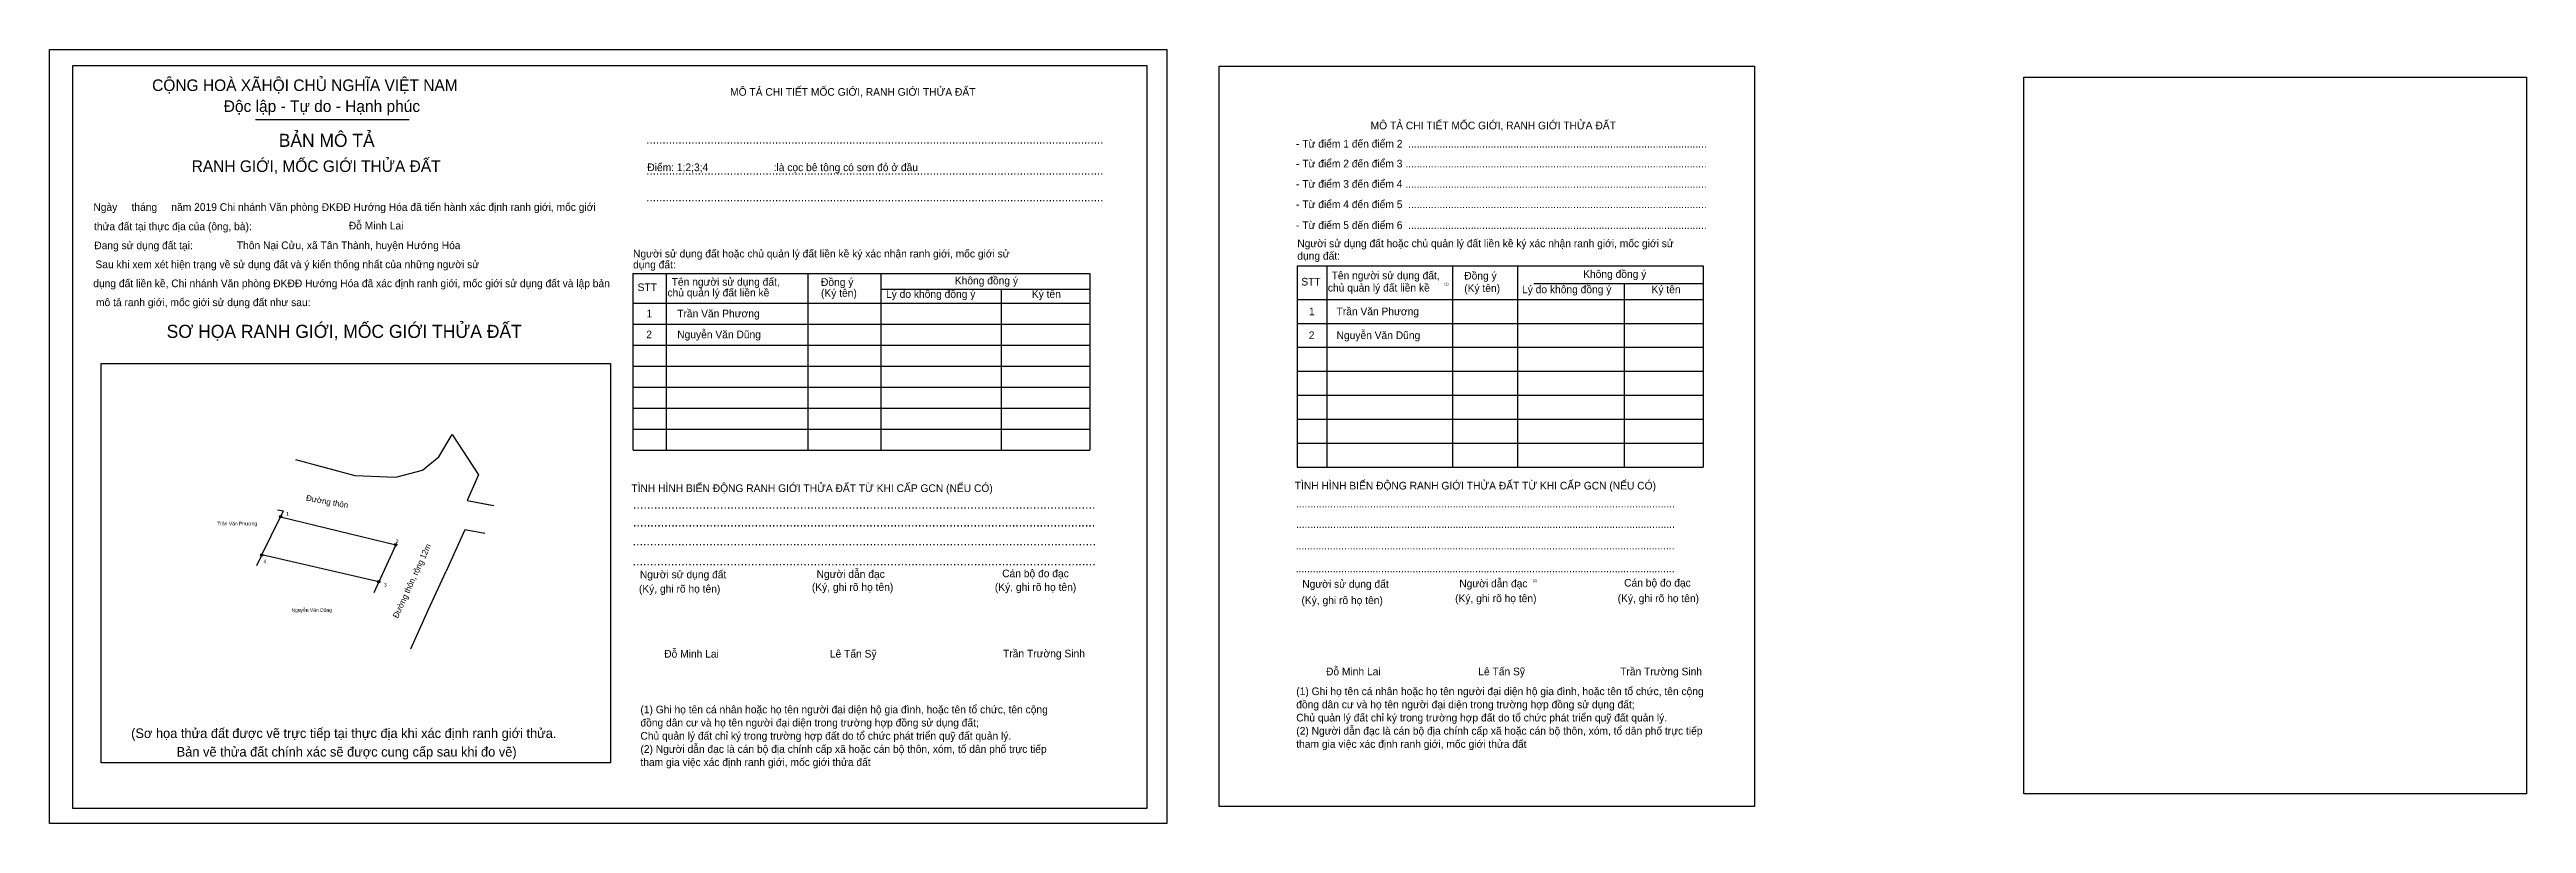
# Model space of a CAD drawing. Extents: x 129 to 541135, y 21 to 1835438.
# Drawn here: x 540613 to 541135, y 1835274 to 1835438 of the extents above.
import ezdxf

# ---------------------------------------------------------------- set-up
doc = ezdxf.new("R2010")
doc.units = 0
for name, color, linetype in [('bmtKhungInTrang1', 7, 'Continuous'), ('bmtKhungInTrang2', 7, 'Continuous'), ('bmtNoiDung', 7, 'Continuous'), ('bmtTemplate', 7, 'Continuous'), ('CanhThua', 7, 'Continuous'), ('Level 1', 7, 'Continuous'), ('Level 10', 7, 'Continuous'), ('Level 23', 7, 'Continuous'), ('MocDinhThua', 7, 'Continuous'), ('RauThua', 7, 'Continuous'), ('SoHieuDinhThua', 7, 'Continuous'), ('TenChuLanCan', 7, 'Continuous')]:
    doc.layers.add(name, color=color, linetype=linetype)

msp = doc.modelspace()

# ---------------------------------------------------------------- linework, layer by layer
at = {"layer": 'bmtKhungInTrang1'}
for points in [[(540612.74, 1835437.62), (540848.48, 1835437.62), (540848.48, 1835274.33), (540612.74, 1835274.33)], [(540617.62, 1835434.27), (540844.29, 1835434.27), (540844.29, 1835277.51), (540617.62, 1835277.51)]]:
    msp.add_lwpolyline(points, close=True, dxfattribs=at)
at = {"layer": 'bmtKhungInTrang2'}
msp.add_lwpolyline([(540859.57, 1835434.11), (540972.5, 1835434.11), (540972.5, 1835277.91), (540859.57, 1835277.91)], close=True, dxfattribs=at)
at = {"layer": 'bmtTemplate'}
for p, q in [((540656.23, 1835422.84), (540688.61, 1835422.84)), ((540742.84, 1835390.35), (540742.84, 1835353.07)), ((540772.74, 1835390.35), (540772.74, 1835353.07)), ((540788.13, 1835390.4), (540788.13, 1835353.07)), ((540832.28, 1835390.35), (540832.28, 1835353.07)), ((540882.23, 1835391.98), (540882.23, 1835349.51)), ((540908.79, 1835391.98), (540908.79, 1835349.51)), ((540922.46, 1835392.03), (540922.46, 1835349.51)), ((540961.69, 1835391.98), (540961.69, 1835349.51)), ((540788.13, 1835387.07), (540832.28, 1835387.07)), ((540876.03, 1835384.9), (540961.69, 1835384.9)), ((540925.93, 1835388.24), (540961.69, 1835388.24)), ((540735.87, 1835384.14), (540832.28, 1835384.14)), ((540735.87, 1835379.7), (540832.28, 1835379.7)), ((540876.03, 1835379.84), (540961.69, 1835379.84)), ((540735.87, 1835375.26), (540832.28, 1835375.26)), ((540876.03, 1835374.79), (540961.69, 1835374.79)), ((540735.87, 1835370.83), (540832.28, 1835370.83)), ((540876.03, 1835369.73), (540961.69, 1835369.73)), ((540735.87, 1835366.39), (540832.28, 1835366.39)), ((540876.03, 1835364.68), (540961.69, 1835364.68)), ((540735.87, 1835361.95), (540832.28, 1835361.95)), ((540876.03, 1835359.62), (540961.69, 1835359.62)), ((540735.87, 1835357.51), (540832.28, 1835357.51)), ((540876.03, 1835354.57), (540961.69, 1835354.57)), ((540735.87, 1835353.07), (540832.28, 1835353.07)), ((540876.03, 1835349.51), (540961.69, 1835349.51))]:
    msp.add_line(p, q, dxfattribs=at)
for points in [[(540617.62, 1835434.27), (540844.29, 1835434.27), (540844.29, 1835277.51), (540617.62, 1835277.51)], [(541029.35, 1835431.77), (541135.39, 1835431.77), (541135.39, 1835280.55), (541029.35, 1835280.55)], [(540623.62, 1835287.09), (540623.62, 1835371.39), (540731.08, 1835371.39), (540731.08, 1835287.09)]]:
    msp.add_lwpolyline(points, close=True, dxfattribs=at)
for points in [[(540735.81, 1835390.35), (540832.28, 1835390.35)], [(540735.81, 1835390.35), (540735.81, 1835353.07)], [(540875.98, 1835391.98), (540961.69, 1835391.98)], [(540875.98, 1835391.98), (540875.98, 1835349.51)], [(540813.52, 1835387.02), (540813.52, 1835353.07)], [(540945.02, 1835388.18), (540945.02, 1835349.51)]]:
    msp.add_lwpolyline(points, dxfattribs=at)
at = {"layer": 'CanhThua'}
for p, q in [((540657.51, 1835330.98), (540661.5, 1835339.04)), ((540661.5, 1835339.04), (540685.78, 1835333.12)), ((540685.78, 1835333.12), (540682.22, 1835325.32)), ((540682.22, 1835325.32), (540657.51, 1835330.98))]:
    msp.add_line(p, q, dxfattribs=at)
at = {"layer": 'Level 10'}
for p, q in [((540692.65, 1835319.33), (540696.4, 1835327.55)), ((540688.95, 1835311.2), (540692.65, 1835319.33))]:
    msp.add_line(p, q, dxfattribs=at)
at = {"layer": 'Level 23'}
for points in [[(540664.67, 1835351.11), (540677.15, 1835347.77), (540685.79, 1835347.41), (540691.46, 1835348.85), (540694.85, 1835351.67), (540697.67, 1835356.41), (540703.26, 1835347.87), (540700.88, 1835342.47), (540706.01, 1835341.52)], [(540664.67, 1835351.11), (540677.15, 1835347.77), (540685.79, 1835347.41), (540691.46, 1835348.85), (540694.85, 1835351.67), (540697.67, 1835356.41), (540703.26, 1835347.87), (540700.88, 1835342.47), (540706.48, 1835341.43)], [(540704.61, 1835335.49), (540700.37, 1835336.27), (540696.4, 1835327.55)]]:
    msp.add_lwpolyline(points, dxfattribs=at)
at = {"layer": 'MocDinhThua'}
for centre in [(540661.5, 1835339.04), (540685.78, 1835333.12), (540657.51, 1835330.98), (540682.22, 1835325.32)]:
    msp.add_circle(centre, 0.25, dxfattribs=at)
at = {"layer": 'RauThua'}
for p, q in [((540662.08, 1835340.2), (540660.87, 1835340.42)), ((540661.5, 1835339.04), (540662.08, 1835340.2)), ((540657.51, 1835330.98), (540656.39, 1835328.71)), ((540682.22, 1835325.32), (540681.18, 1835323.02))]:
    msp.add_line(p, q, dxfattribs=at)

# ---------------------------------------------------------------- texts
at = {"layer": 'bmtNoiDung'}
for s, height, p in [('Đỗ Minh Lai', 1.6159, (540675.89, 1835399.66)), ('Thôn Nại Cửu, xã Tân Thành, huyện Hướng Hóa', 1.6159, (540652.26, 1835395.51)), ('1', 1.62, (540738.71, 1835381.11)), ('Trần Văn Phương ', 1.6159, (540745.19, 1835381.11)), ('1', 1.62, (540878.49, 1835381.56)), ('Trần Văn Phương ', 1.6159, (540884.31, 1835381.56)), ('2', 1.62, (540738.66, 1835376.7)), ('Nguyễn Văn Dũng ', 1.6159, (540745.19, 1835376.7)), ('2', 1.62, (540878.44, 1835376.53)), ('Nguyễn Văn Dũng ', 1.6159, (540884.31, 1835376.53)), ('Đỗ Minh Lai', 1.6159, (540742.44, 1835309.32)), ('Lê Tấn Sỹ', 1.616, (540777.4, 1835309.33)), ('Trần Trường Sinh', 1.6159, (540813.94, 1835309.38)), ('Đỗ Minh Lai', 1.6159, (540882.09, 1835305.59)), ('Lê Tấn Sỹ', 1.616, (540914.22, 1835305.59)), ('Trần Trường Sinh', 1.6159, (540944.16, 1835305.59))]:
    msp.add_text(s, height=height, dxfattribs=at).set_placement(p)
at = {"layer": 'bmtTemplate'}
for s, height, p in [('CỘNG HOÀ XÃHỘI CHỦ NGHĨA VIỆT NAM', 2.4443, (540634.39, 1835428.87)), ('Độc lập - Tự do - Hạnh phúc', 2.4443, (540649.5, 1835424.45)), ('MÔ TẢ CHI TIẾT MỐC GIỚI, RANH GIỚI THỬA ĐẤT', 1.6159, (540756.35, 1835427.87)), ('MÔ TẢ CHI TIẾT MỐC GIỚI, RANH GIỚI THỬA ĐẤT', 1.6153, (540891.5, 1835420.79)), ('BẢN MÔ TẢ', 2.75, (540661.11, 1835417.09)), ('..............................................................................................................................................', 1.82853, (540738.65, 1835417.73)), ('- Từ điểm 1 đến điểm 2  .........................................................................................................', 1.61527, (540875.76, 1835416.94)), ('RANH GIỚI, MỐC GIỚI THỬA ĐẤT', 2.4443, (540642.73, 1835411.79)), ('..............................................................................................................................................', 1.82853, (540738.65, 1835411.21)), ('Điểm: 1;2;3;4                       :là cọc bê tông có sơn đỏ ở đầu', 1.6159, (540738.87, 1835411.96)), ('- Từ điểm 2 đến điểm 3 ..........................................................................................................', 1.61527, (540875.76, 1835412.75)), ('..............................................................................................................................................', 1.82853, (540738.65, 1835405.57)), ('- Từ điểm 3 đến điểm 4 ..........................................................................................................', 1.61527, (540875.76, 1835408.46)), ('- Từ điểm 4 đến điểm 5  .........................................................................................................', 1.61527, (540875.76, 1835404.16)), ('thửa đất tại thực địa của (ông, bà):', 1.6159, (540622.13, 1835399.5)), ('Ngày     tháng     năm 2019 Chi nhánh Văn phòng ĐKĐĐ Hướng Hóa đã tiến hành xác định ranh giới, mốc giới ', 1.61588, (540621.99, 1835403.58)), ('- Từ điểm 5 đến điểm 6  .........................................................................................................', 1.61527, (540875.76, 1835399.76)), ('Đang sử dụng đất tại:', 1.6159, (540622.18, 1835395.49)), ('Người sử dụng đất hoặc chủ quản lý đất liền kề ký xác nhận ranh giới, mốc giới sử', 1.6159, (540735.87, 1835393.75)), ('dụng đất:', 1.615, (540876.03, 1835393.29)), ('Người sử dụng đất hoặc chủ quản lý đất liền kề ký xác nhận ranh giới, mốc giới sử', 1.6153, (540876.03, 1835395.92)), ('Sau khi xem xét hiện trạng về sử dụng đất và ý kiến thống nhất của những người sử ', 1.6159, (540622.42, 1835391.49)), ('dụng đất:', 1.616, (540735.87, 1835391.44)), ('Không đồng ý', 1.6159, (540803.76, 1835388.07)), ('Tên người sử dụng đất,', 1.6153, (540883.27, 1835389.15)), ('Đồng ý', 1.615, (540911.26, 1835389.1)), ('Không đồng ý', 1.6153, (540936.35, 1835389.45)), ('dụng đất liền kề, Chi nhánh Văn phòng ĐKĐĐ Hướng Hóa đã xác định ranh giới, mốc giới sử dụng đất và lập bản', 1.61588, (540621.97, 1835387.48)), ('mô tả ranh giới, mốc giới sử dụng đất như sau:', 1.6159, (540622.55, 1835383.48)), ('STT', 1.616, (540736.82, 1835386.65)), ('chủ quản lý đất liền kề', 1.6159, (540743.12, 1835385.53)), ('Tên người sử dụng đất,', 1.6159, (540744.01, 1835387.8)), ('Đồng ý', 1.616, (540775.52, 1835387.76)), ('(Ký tên)', 1.616, (540775.52, 1835385.45)), ('Lý do không đồng ý', 1.6159, (540789.24, 1835385.23)), ('Ký tên', 1.616, (540820.01, 1835385.23)), ('STT', 1.615, (540876.88, 1835387.83)), ('chủ quản lý đất liền kề', 1.6153, (540882.48, 1835386.56)), ('(1)', 0.539, (540907.04, 1835387.89)), ('(Ký tên)', 1.615, (540911.26, 1835386.47)), ('Lý do không đồng ý', 1.6153, (540923.45, 1835386.21)), ('Ký tên', 1.615, (540950.78, 1835386.21)), ('SƠ HỌA RANH GIỚI, MỐC GIỚI THỬA ĐẤT', 2.7583, (540637.45, 1835376.78)), ('TÌNH HÌNH BIẾN ĐỘNG RANH GIỚI THỬA ĐẤT TỪ KHI CẤP GCN (NẾU CÓ)', 1.6159, (540735.51, 1835344.26)), ('TÌNH HÌNH BIẾN ĐỘNG RANH GIỚI THỬA ĐẤT TỪ KHI CẤP GCN (NẾU CÓ)', 1.6153, (540875.49, 1835344.8)), ('.....................................................................................................................................', 1.97513, (540735.85, 1835340.75)), ('.....................................................................................................................................', 1.61769, (540875.76, 1835341)), ('.....................................................................................................................................', 1.97909, (540735.76, 1835332.98)), ('.....................................................................................................................................', 1.9741, (540735.85, 1835336.98)), ('.....................................................................................................................................', 1.61769, (540875.68, 1835332.15)), ('.....................................................................................................................................', 1.61769, (540875.76, 1835336.7)), ('.....................................................................................................................................', 1.97806, (540735.76, 1835328.76)), ('Người sử dụng đất', 1.6159, (540737.3, 1835326.06)), ('Người dẫn đạc', 1.6159, (540774.59, 1835326.15)), ('Cán bộ đo đạc', 1.6159, (540813.76, 1835326.28)), ('.....................................................................................................................................', 1.61769, (540875.68, 1835327.35)), ('(Ký, ghi rõ họ tên)', 1.6159, (540737.11, 1835323.04)), ('(Ký, ghi rõ họ tên)', 1.6159, (540773.6, 1835323.4)), ('(Ký, ghi rõ họ tên)', 1.6159, (540812.21, 1835323.4)), ('(Ký, ghi rõ họ tên)', 1.6153, (540876.91, 1835320.62)), ('Người sử dụng đất', 1.6153, (540877.08, 1835324.06)), ('(Ký, ghi rõ họ tên)', 1.6153, (540909.33, 1835321.03)), ('Người dẫn đạc', 1.6153, (540910.21, 1835324.16)), ('(2)', 0.539, (540925.72, 1835325.28)), ('(Ký, ghi rõ họ tên)', 1.6153, (540943.63, 1835321.03)), ('Cán bộ đo đạc', 1.6153, (540945, 1835324.31)), ('(1) Ghi họ tên cá nhân hoặc họ tên người đại diện hộ gia đình, hoặc tên tổ chức, tên cộng', 1.6153, (540875.81, 1835301.41)), ('đồng dân cư và họ tên người đại diện trong trường hợp đồng sử dụng đất;', 1.6153, (540737.42, 1835294.79)), ('(1) Ghi họ tên cá nhân hoặc họ tên người đại diện hộ gia đình, hoặc tên tổ chức, tên cộng', 1.6153, (540737.42, 1835297.57)), ('đồng dân cư và họ tên người đại diện trong trường hợp đồng sử dụng đất;', 1.6153, (540875.81, 1835298.63)), ('Chủ quản lý đất chỉ ký trong trường hợp đất do tổ chức phát triển quỹ đất quản lý.', 1.6153, (540875.81, 1835295.85)), ('(Sơ họa thửa đất được vẽ trực tiếp tại thực địa khi xác định ranh giới thửa.', 2.0237, (540629.96, 1835292.36)), ('Bản vẽ thửa đất chính xác sẽ được cung cấp sau khi đo vẽ)', 2.0237, (540639.56, 1835288.44)), ('Chủ quản lý đất chỉ ký trong trường hợp đất do tổ chức phát triển quỹ đất quản lý.', 1.6153, (540737.42, 1835292.01)), ('(2) Người dẫn đạc là cán bộ địa chính cấp xã hoặc cán bộ thôn, xóm, tổ dân phố trực tiếp', 1.6153, (540737.42, 1835289.23)), ('tham gia việc xác định ranh giới, mốc giới thửa đất', 1.6153, (540875.81, 1835290.29)), ('(2) Người dẫn đạc là cán bộ địa chính cấp xã hoặc cán bộ thôn, xóm, tổ dân phố trực tiếp', 1.6153, (540875.81, 1835293.07)), ('tham gia việc xác định ranh giới, mốc giới thửa đất', 1.6153, (540737.42, 1835286.45))]:
    msp.add_text(s, height=height, dxfattribs=at).set_placement(p)
at = {"layer": 'Level 1'}
for s, rotation, p in [('Đường thôn', 349.6169, (540666.79, 1835342.45)), ('Đường thôn, rộng 12m', 65.4613, (540686.23, 1835317.53))]:
    msp.add_text(s, height=1.25, rotation=rotation, dxfattribs=at).set_placement(p)
at = {"layer": 'SoHieuDinhThua'}
for s, p in [('1', (540662.67, 1835339.29)), ('2', (540685.8, 1835333.49)), ('4', (540657.88, 1835329.24)), ('3', (540683.32, 1835324.32))]:
    msp.add_text(s, height=0.758, dxfattribs=at).set_placement(p)
at = {"layer": 'TenChuLanCan'}
for s, p in [('Trần Văn Phương', (540648.13, 1835337.22)), ('Nguyễn Văn Dũng', (540663.78, 1835318.98))]:
    msp.add_text(s, height=0.7579, dxfattribs=at).set_placement(p)

doc.saveas('drawing.dxf')
